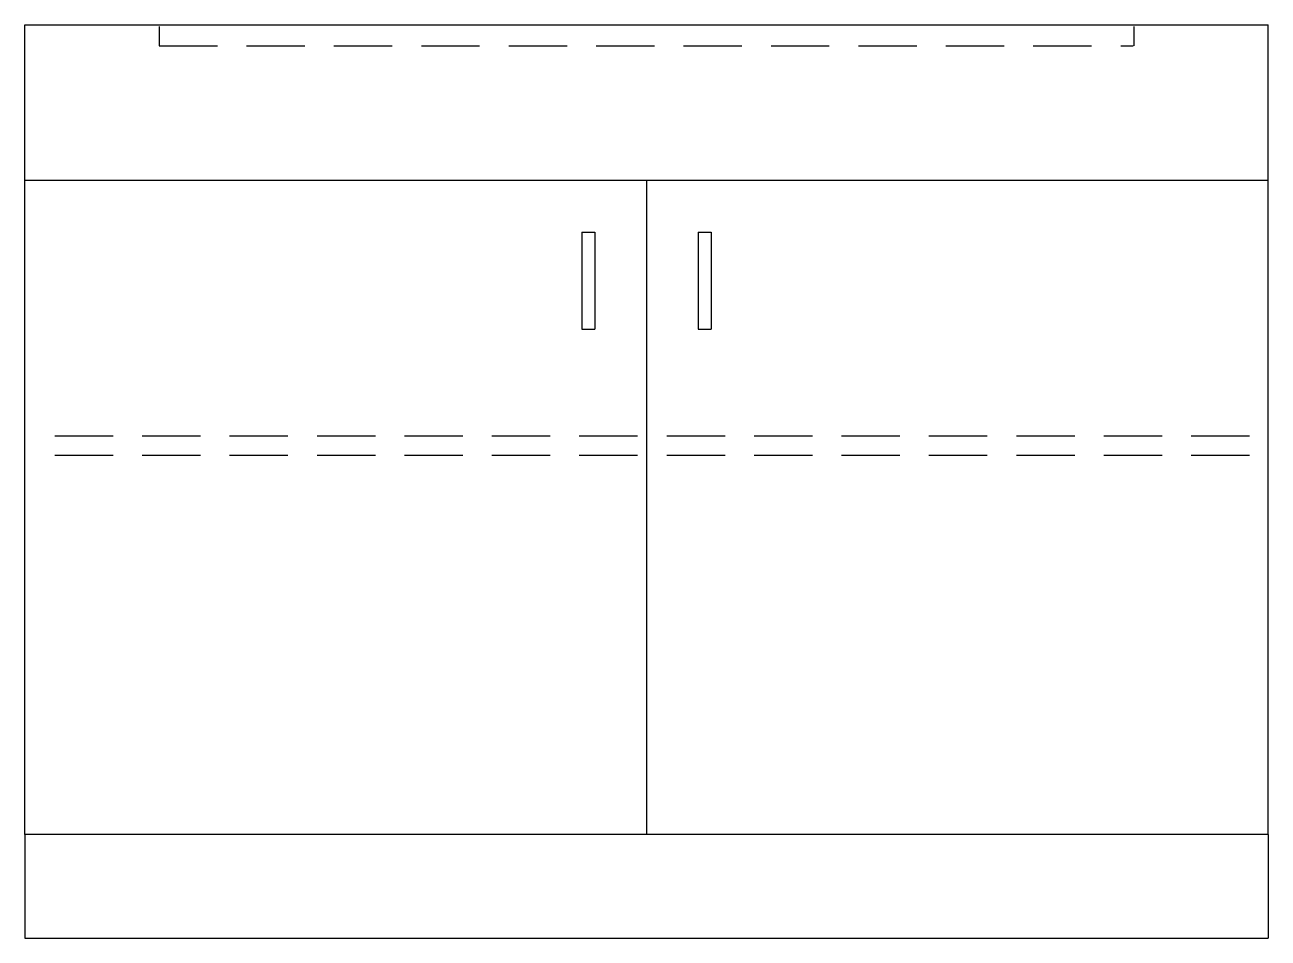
# Model space of a CAD drawing. Header units: inches. Extents: x 0 to 792, y 15 to 597.
import ezdxf

# ---------------------------------------------------------------- set-up
doc = ezdxf.new("R2010")
doc.units = ezdxf.units.IN
doc.header["$MEASUREMENT"] = 0
for name, pattern in [('AI-Linetype-1', [55.698532, 37.132355, -18.566177]), ('AI-Linetype-2', [55.698532, 37.132355, -18.566177]), ('AI-Linetype-3', [27.849266, 18.566177, -9.283089]), ('AI-Linetype-4', [27.849266, 18.566177, -9.283089]), ('AI-Linetype-5', [55.698532, 37.132355, -18.566177])]:
    doc.linetypes.add(name, pattern=pattern)
doc.layers.add('Layer 1', color=7, linetype='Continuous')

# ---------------------------------------------------------------- blocks, each defined once
blk = doc.blocks.new('block 2')
at = {"layer": 'Layer 1', "color": 7, "lineweight": 25, "true_color": 0xffffff}
blk.add_lwpolyline([(-0.08, 81.14), (-0.08, 596.87)], dxfattribs=at)
blk = doc.blocks.new('block 3')
at = {"layer": 'Layer 1', "color": 7, "lineweight": 25, "true_color": 0xffffff}
blk.add_lwpolyline([(-0.08, 596.87), (792.08, 596.87)], dxfattribs=at)
blk = doc.blocks.new('block 4')
at = {"layer": 'Layer 1', "color": 7, "lineweight": 25, "true_color": 0xffffff}
blk.add_lwpolyline([(396, 497.85), (396, 81.14)], dxfattribs=at)
blk = doc.blocks.new('block 5')
at = {"layer": 'Layer 1', "color": 7, "lineweight": 25, "true_color": 0xffffff}
blk.add_lwpolyline([(792.08, 81.14), (-0.08, 81.14)], dxfattribs=at)
blk = doc.blocks.new('block 6')
at = {"layer": 'Layer 1', "color": 7, "lineweight": 25, "true_color": 0xffffff}
blk.add_lwpolyline([(-0.08, 81.14), (-0.08, 15.13)], dxfattribs=at)
blk = doc.blocks.new('block 7')
at = {"layer": 'Layer 1', "color": 7, "lineweight": 25, "true_color": 0xffffff}
blk.add_lwpolyline([(-0.08, 15.13), (792.08, 15.13)], dxfattribs=at)
blk = doc.blocks.new('block 8')
at = {"layer": 'Layer 1', "color": 7, "lineweight": 25, "true_color": 0xffffff}
blk.add_lwpolyline([(354.74, 464.84), (354.74, 402.96)], dxfattribs=at)
blk = doc.blocks.new('block 9')
at = {"layer": 'Layer 1', "color": 7, "lineweight": 25, "true_color": 0xffffff}
blk.add_lwpolyline([(362.99, 464.84), (362.99, 402.96)], dxfattribs=at)
blk = doc.blocks.new('block 10')
at = {"layer": 'Layer 1', "color": 7, "lineweight": 25, "true_color": 0xffffff}
blk.add_lwpolyline([(354.74, 464.84), (362.99, 464.84)], dxfattribs=at)
blk = doc.blocks.new('block 11')
at = {"layer": 'Layer 1', "color": 7, "lineweight": 25, "true_color": 0xffffff}
blk.add_lwpolyline([(354.74, 402.96), (362.99, 402.96)], dxfattribs=at)
blk = doc.blocks.new('block 12')
at = {"layer": 'Layer 1', "color": 7, "lineweight": 25, "true_color": 0xffffff}
blk.add_lwpolyline([(792.08, 81.14), (792.08, 596.87)], dxfattribs=at)
blk = doc.blocks.new('block 13')
at = {"layer": 'Layer 1', "color": 7, "lineweight": 25, "true_color": 0xffffff}
blk.add_lwpolyline([(792.08, 81.14), (792.08, 15.13)], dxfattribs=at)
blk = doc.blocks.new('block 14')
at = {"layer": 'Layer 1', "color": 7, "lineweight": 25, "true_color": 0xffffff}
blk.add_lwpolyline([(437.26, 464.84), (437.26, 402.96)], dxfattribs=at)
blk = doc.blocks.new('block 15')
at = {"layer": 'Layer 1', "color": 7, "lineweight": 25, "true_color": 0xffffff}
blk.add_lwpolyline([(429.01, 464.84), (429.01, 402.96)], dxfattribs=at)
blk = doc.blocks.new('block 16')
at = {"layer": 'Layer 1', "color": 7, "lineweight": 25, "true_color": 0xffffff}
blk.add_lwpolyline([(429.01, 402.96), (437.26, 402.96)], dxfattribs=at)
blk = doc.blocks.new('block 17')
at = {"layer": 'Layer 1', "color": 7, "lineweight": 25, "true_color": 0xffffff}
blk.add_lwpolyline([(429.01, 464.84), (437.26, 464.84)], dxfattribs=at)
blk = doc.blocks.new('block 18')
at = {"layer": 'Layer 1', "color": 7, "lineweight": 25, "true_color": 0xffffff}
blk.add_lwpolyline([(-0.08, 497.85), (792.08, 497.85)], dxfattribs=at)
blk = doc.blocks.new('block 19')
at = {"layer": 'Layer 1', "color": 7, "linetype": 'AI-Linetype-1', "lineweight": 25, "true_color": 0xffffff}
blk.add_lwpolyline([(780.21, 322.5), (12.81, 322.5)], dxfattribs=at)
blk = doc.blocks.new('block 20')
at = {"layer": 'Layer 1', "color": 7, "linetype": 'AI-Linetype-2', "lineweight": 25, "true_color": 0xffffff}
blk.add_lwpolyline([(780.21, 334.88), (12.81, 334.88)], dxfattribs=at)
blk = doc.blocks.new('block 21')
at = {"layer": 'Layer 1', "color": 7, "linetype": 'AI-Linetype-3', "lineweight": 25, "true_color": 0xffffff}
blk.add_lwpolyline([(85.47, 595.87), (85.47, 583.49)], dxfattribs=at)
blk = doc.blocks.new('block 22')
at = {"layer": 'Layer 1', "color": 7, "linetype": 'AI-Linetype-4', "lineweight": 25, "true_color": 0xffffff}
blk.add_lwpolyline([(706.53, 595.87), (706.53, 583.49)], dxfattribs=at)
blk = doc.blocks.new('block 23')
at = {"layer": 'Layer 1', "color": 7, "linetype": 'AI-Linetype-5', "lineweight": 25, "true_color": 0xffffff}
blk.add_lwpolyline([(85.47, 583.49), (706, 583.49)], dxfattribs=at)

msp = doc.modelspace()

# ---------------------------------------------------------------- block references
at = {"layer": 'Layer 1'}
for name in ['block 2', 'block 3', 'block 21', 'block 22', 'block 12', 'block 23', 'block 18', 'block 4', 'block 8', 'block 10', 'block 9', 'block 15', 'block 17', 'block 14', 'block 11', 'block 16', 'block 20', 'block 19', 'block 5', 'block 6', 'block 13', 'block 7']:
    msp.add_blockref(name, (0, 0), dxfattribs=at)

doc.saveas('drawing.dxf')
